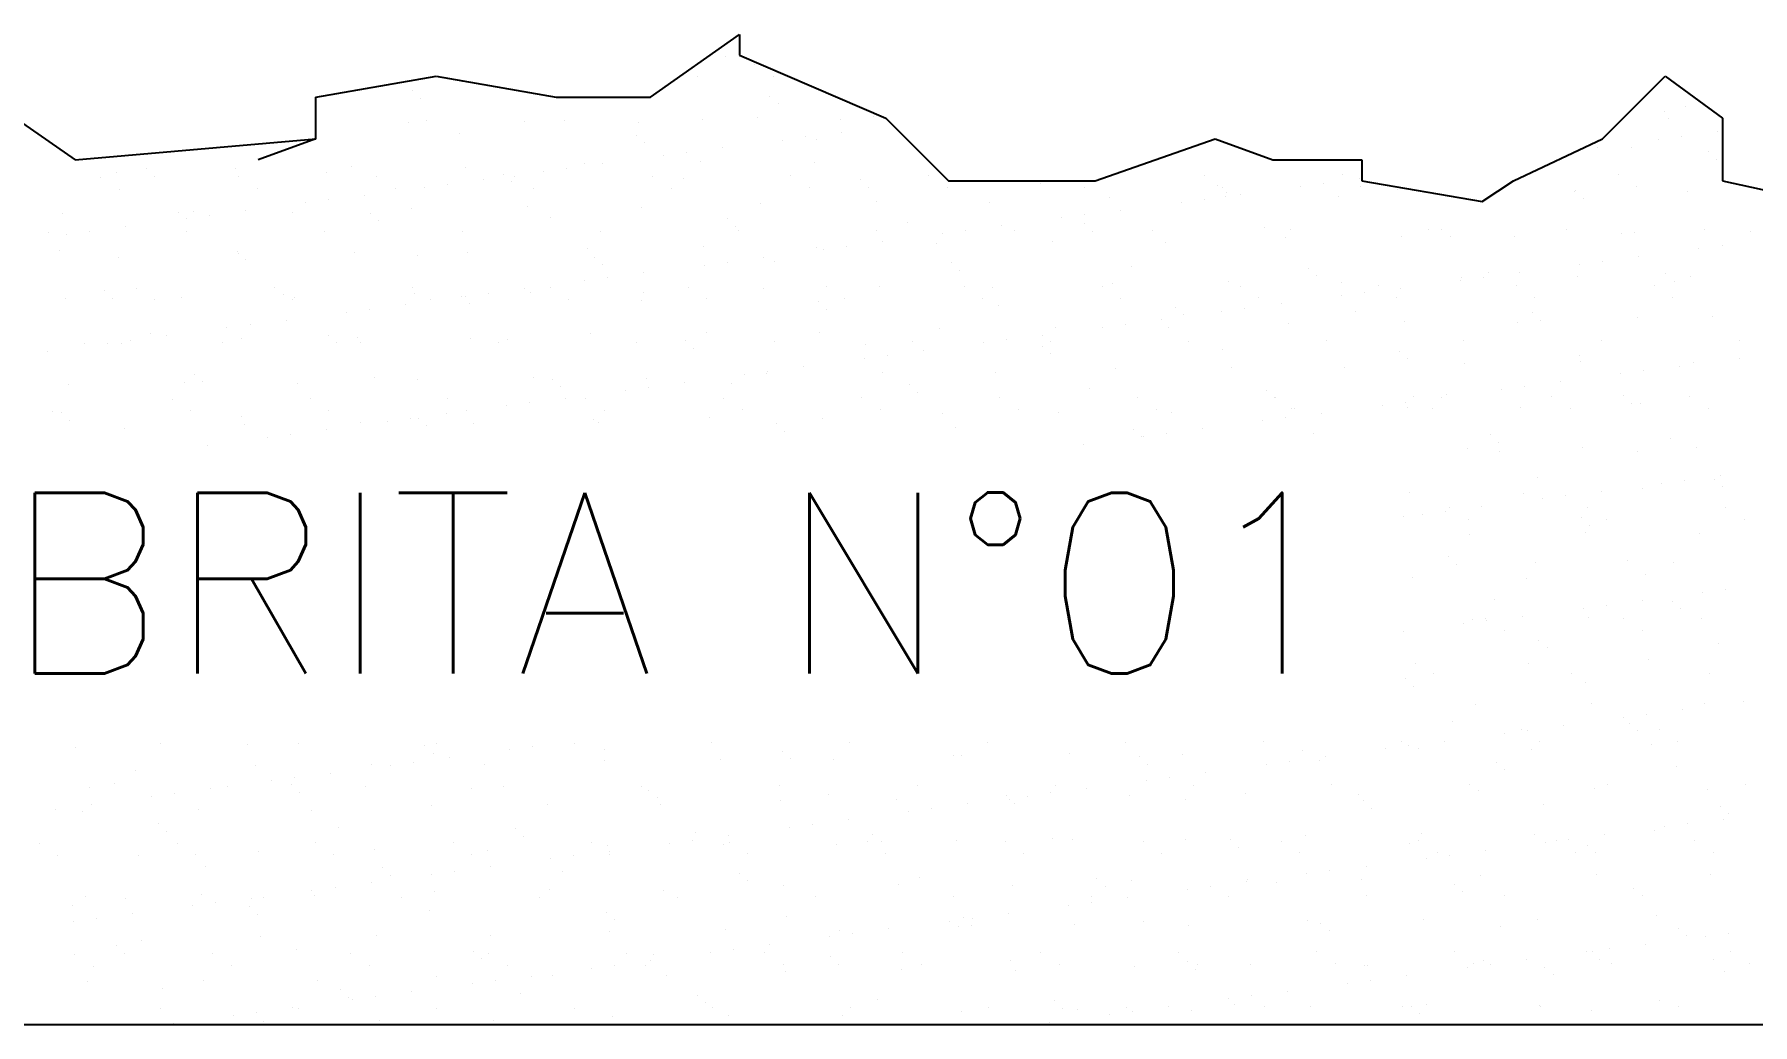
# Model space of a CAD drawing. Header units: millimetres. Extents: x 412 to 646, y 331 to 411.
# Drawn here: x 561.844 to 562.398, y 387.79 to 388.109 of the extents above; entities that cross this region are included whole.
import ezdxf
from ezdxf.enums import TextEntityAlignment as Align

# ---------------------------------------------------------------- set-up
doc = ezdxf.new("R2010")
doc.units = ezdxf.units.MM
doc.layers.add('DETALHES', color=6, linetype='Continuous')
doc.layers.add('nivel', color=4, linetype='Continuous')
doc.styles.add('ROMANS', font='romans.shx', dxfattribs={"height": 0.2})

msp = doc.modelspace()

# ---------------------------------------------------------------- linework, layer by layer
at = {"color": 0}
for p, q in [((562.067033, 388.101897), (562.067033, 388.101897)), ((562.058041, 388.095408), (562.058041, 388.095408)), ((562.076288, 388.099024), (562.076288, 388.099024)), ((561.966087, 388.090622), (561.966087, 388.090622)), ((561.982066, 388.093541), (561.982066, 388.093541)), ((562.082312, 388.095186), (562.082312, 388.095186)), ((561.96872, 388.088209), (561.96872, 388.088209)), ((562.081251, 388.088868), (562.081251, 388.088868)), ((562.083884, 388.086455), (562.083884, 388.086455)), ((562.376325, 388.0857), (562.376325, 388.0857)), ((561.96484, 388.080323), (561.96484, 388.080323)), ((561.970541, 388.081128), (561.970541, 388.081128)), ((562.002232, 388.0808), (562.002232, 388.0808)), ((562.015027, 388.081209), (562.015027, 388.081209)), ((562.038775, 388.080625), (562.038775, 388.080625)), ((562.059512, 388.08129), (562.059512, 388.08129)), ((562.077357, 388.082015), (562.077357, 388.082015)), ((562.103998, 388.081371), (562.103998, 388.081371)), ((562.114749, 388.082492), (562.114749, 388.082492)), ((562.369583, 388.084097), (562.369583, 388.084097)), ((562.370911, 388.081856), (562.370911, 388.081856)), ((561.981148, 388.076821), (561.981148, 388.076821)), ((562.038309, 388.07633), (562.038309, 388.07633)), ((562.040942, 388.073918), (562.040942, 388.073918)), ((562.085275, 388.074812), (562.085275, 388.074812)), ((562.09271, 388.07579), (562.09271, 388.07579)), ((562.096312, 388.075067), (562.096312, 388.075067)), ((562.104324, 388.077319), (562.104324, 388.077319)), ((562.367609, 388.074996), (562.367609, 388.074996)), ((562.375045, 388.075975), (562.375045, 388.075975)), ((562.386658, 388.077503), (562.386658, 388.077503)), ((562.046823, 388.069749), (562.046823, 388.069749)), ((562.054258, 388.070728), (562.054258, 388.070728)), ((562.058941, 388.067883), (562.058941, 388.067883)), ((562.065872, 388.072257), (562.065872, 388.072257)), ((562.095483, 388.067708), (562.095483, 388.067708)), ((562.348206, 388.072441), (562.348206, 388.072441)), ((562.359099, 388.072482), (562.359099, 388.072482)), ((562.383801, 388.071068), (562.383801, 388.071068)), ((562.386434, 388.068656), (562.386434, 388.068656)), ((561.865397, 388.062849), (561.865397, 388.062849)), ((561.870449, 388.064325), (561.870449, 388.064325)), ((561.880202, 388.065547), (561.880202, 388.065547)), ((561.882835, 388.063134), (561.882835, 388.063134)), ((561.909032, 388.065715), (561.909032, 388.065715)), ((561.909883, 388.062929), (561.909883, 388.062929)), ((561.938205, 388.064284), (561.938205, 388.064284)), ((561.946424, 388.066192), (561.946424, 388.066192)), ((561.954368, 388.06301), (561.954368, 388.06301)), ((561.982966, 388.066016), (561.982966, 388.066016)), ((561.995366, 388.063793), (561.995366, 388.063793)), ((561.998854, 388.063091), (561.998854, 388.063091)), ((562.008371, 388.064687), (562.008371, 388.064687)), ((562.015806, 388.065666), (562.015806, 388.065666)), ((562.021548, 388.067406), (562.021548, 388.067406)), ((562.02742, 388.067195), (562.02742, 388.067195)), ((562.043339, 388.063172), (562.043339, 388.063172)), ((562.053369, 388.06253), (562.053369, 388.06253)), ((562.087825, 388.063253), (562.087825, 388.063253)), ((562.13231, 388.063334), (562.13231, 388.063334)), ((562.221281, 388.063495), (562.221281, 388.063495)), ((562.265767, 388.063576), (562.265767, 388.063576)), ((562.271302, 388.062317), (562.271302, 388.062317)), ((562.354738, 388.063738), (562.354738, 388.063738)), ((561.871421, 388.059011), (561.871421, 388.059011)), ((561.915907, 388.059092), (561.915907, 388.059092)), ((561.950516, 388.05707), (561.950516, 388.05707)), ((561.960392, 388.059173), (561.960392, 388.059173)), ((561.969919, 388.059625), (561.969919, 388.059625)), ((561.977354, 388.060604), (561.977354, 388.060604)), ((561.988968, 388.062133), (561.988968, 388.062133)), ((561.997999, 388.06138), (561.997999, 388.06138)), ((562.004878, 388.059253), (562.004878, 388.059253)), ((562.049363, 388.059334), (562.049363, 388.059334)), ((562.093849, 388.059415), (562.093849, 388.059415)), ((562.11053, 388.062039), (562.11053, 388.062039)), ((562.113163, 388.059626), (562.113163, 388.059626)), ((562.138334, 388.059496), (562.138334, 388.059496)), ((562.168533, 388.060776), (562.168533, 388.060776)), ((562.18282, 388.059577), (562.18282, 388.059577)), ((562.225694, 388.060285), (562.225694, 388.060285)), ((562.227305, 388.059658), (562.227305, 388.059658)), ((562.228166, 388.056659), (562.228166, 388.056659)), ((562.228327, 388.057872), (562.228327, 388.057872)), ((562.23285, 388.057254), (562.23285, 388.057254)), ((562.252253, 388.059809), (562.252253, 388.059809)), ((562.259689, 388.060788), (562.259689, 388.060788)), ((562.271791, 388.059739), (562.271791, 388.059739)), ((562.283697, 388.059022), (562.283697, 388.059022)), ((562.340683, 388.05835), (562.340683, 388.05835)), ((562.340858, 388.058531), (562.340858, 388.058531)), ((562.360762, 388.0599), (562.360762, 388.0599)), ((562.377225, 388.058175), (562.377225, 388.058175)), ((561.853223, 388.051107), (561.853223, 388.051107)), ((561.890615, 388.051583), (561.890615, 388.051583)), ((561.895263, 388.051746), (561.895263, 388.051746)), ((561.912064, 388.052008), (561.912064, 388.052008)), ((561.927158, 388.051408), (561.927158, 388.051408)), ((561.931467, 388.054562), (561.931467, 388.054562)), ((561.938902, 388.055541), (561.938902, 388.055541)), ((561.952424, 388.051255), (561.952424, 388.051255)), ((561.96574, 388.052798), (561.96574, 388.052798)), ((562.003132, 388.053275), (562.003132, 388.053275)), ((562.039675, 388.0531), (562.039675, 388.0531)), ((562.078257, 388.05449), (562.078257, 388.05449)), ((562.115649, 388.054967), (562.115649, 388.054967)), ((562.152191, 388.054792), (562.152191, 388.054792)), ((562.190774, 388.056182), (562.190774, 388.056182)), ((562.194398, 388.052192), (562.194398, 388.052192)), ((562.213801, 388.054746), (562.213801, 388.054746)), ((562.221237, 388.055725), (562.221237, 388.055725)), ((562.264708, 388.056483), (562.264708, 388.056483)), ((562.343491, 388.056118), (562.343491, 388.056118)), ((561.873612, 388.046946), (561.873612, 388.046946)), ((561.893015, 388.0495), (561.893015, 388.0495)), ((561.90045, 388.050479), (561.90045, 388.050479)), ((561.955057, 388.048843), (561.955057, 388.048843)), ((562.010427, 388.049992), (562.010427, 388.049992)), ((562.067588, 388.049501), (562.067588, 388.049501)), ((562.070221, 388.047088), (562.070221, 388.047088)), ((562.115535, 388.0456), (562.115535, 388.0456)), ((562.125591, 388.048238), (562.125591, 388.048238)), ((562.144333, 388.045601), (562.144333, 388.045601)), ((562.155946, 388.04713), (562.155946, 388.04713)), ((562.16002, 388.04568), (562.16002, 388.04568)), ((562.175349, 388.049684), (562.175349, 388.049684)), ((562.182752, 388.047747), (562.182752, 388.047747)), ((562.182785, 388.050663), (562.182785, 388.050663)), ((562.204506, 388.045761), (562.204506, 388.045761)), ((562.240755, 388.046484), (562.240755, 388.046484)), ((562.248991, 388.045842), (562.248991, 388.045842)), ((562.293477, 388.045923), (562.293477, 388.045923)), ((562.297916, 388.045993), (562.297916, 388.045993)), ((562.337962, 388.046004), (562.337962, 388.046004)), ((562.382448, 388.046085), (562.382448, 388.046085)), ((561.848622, 388.045115), (561.848622, 388.045115)), ((561.854563, 388.044438), (561.854563, 388.044438)), ((561.861998, 388.045417), (561.861998, 388.045417)), ((561.893107, 388.045195), (561.893107, 388.045195)), ((561.937593, 388.045276), (561.937593, 388.045276)), ((561.982078, 388.045357), (561.982078, 388.045357)), ((562.026564, 388.045438), (562.026564, 388.045438)), ((562.059841, 388.040359), (562.059841, 388.040359)), ((562.071049, 388.045519), (562.071049, 388.045519)), ((562.096383, 388.040183), (562.096383, 388.040183)), ((562.105881, 388.040538), (562.105881, 388.040538)), ((562.117494, 388.042067), (562.117494, 388.042067)), ((562.134965, 388.041574), (562.134965, 388.041574)), ((562.136897, 388.044622), (562.136897, 388.044622)), ((562.172357, 388.04205), (562.172357, 388.04205)), ((562.185385, 388.045334), (562.185385, 388.045334)), ((562.2089, 388.041875), (562.2089, 388.041875)), ((562.247482, 388.043265), (562.247482, 388.043265)), ((562.284874, 388.043742), (562.284874, 388.043742)), ((562.300549, 388.04358), (562.300549, 388.04358)), ((562.321417, 388.043567), (562.321417, 388.043567)), ((562.355919, 388.04473), (562.355919, 388.04473)), ((562.359999, 388.044957), (562.359999, 388.044957)), ((562.388215, 388.040722), (562.388215, 388.040722)), ((562.397391, 388.045434), (562.397391, 388.045434)), ((561.85232, 388.039209), (561.85232, 388.039209)), ((561.871349, 388.0368), (561.871349, 388.0368)), ((561.909481, 388.038718), (561.909481, 388.038718)), ((561.909931, 388.03819), (561.909931, 388.03819)), ((561.912114, 388.036305), (561.912114, 388.036305)), ((561.947324, 388.038667), (561.947324, 388.038667)), ((561.967484, 388.037455), (561.967484, 388.037455)), ((561.983866, 388.038492), (561.983866, 388.038492)), ((562.022448, 388.039882), (562.022448, 388.039882)), ((562.024645, 388.036964), (562.024645, 388.036964)), ((562.027278, 388.034551), (562.027278, 388.034551)), ((562.059993, 388.034497), (562.059993, 388.034497)), ((562.067429, 388.035476), (562.067429, 388.035476)), ((562.079042, 388.037005), (562.079042, 388.037005)), ((562.082648, 388.035701), (562.082648, 388.035701)), ((562.098445, 388.03956), (562.098445, 388.03956)), ((562.139809, 388.03521), (562.139809, 388.03521)), ((562.342328, 388.034681), (562.342328, 388.034681)), ((562.349763, 388.03566), (562.349763, 388.03566)), ((562.361377, 388.037189), (562.361377, 388.037189)), ((562.38078, 388.039744), (562.38078, 388.039744)), ((562.021541, 388.029435), (562.021541, 388.029435)), ((562.028977, 388.030414), (562.028977, 388.030414)), ((562.04059, 388.031943), (562.04059, 388.031943)), ((562.142442, 388.032797), (562.142442, 388.032797)), ((562.197812, 388.033946), (562.197812, 388.033946)), ((562.229066, 388.029134), (562.229066, 388.029134)), ((562.254973, 388.033455), (562.254973, 388.033455)), ((562.257606, 388.031043), (562.257606, 388.031043)), ((562.265608, 388.028959), (562.265608, 388.028959)), ((562.303876, 388.029619), (562.303876, 388.029619)), ((562.30419, 388.030349), (562.30419, 388.030349)), ((562.311311, 388.030598), (562.311311, 388.030598)), ((562.312976, 388.032192), (562.312976, 388.032192)), ((562.322925, 388.032127), (562.322925, 388.032127)), ((562.341583, 388.030826), (562.341583, 388.030826)), ((562.370137, 388.031701), (562.370137, 388.031701)), ((562.37277, 388.029289), (562.37277, 388.029289)), ((562.378125, 388.03065), (562.378125, 388.03065)), ((561.854123, 388.023582), (561.854123, 388.023582)), ((561.866539, 388.02618), (561.866539, 388.02618)), ((561.869172, 388.023767), (561.869172, 388.023767)), ((561.876934, 388.027078), (561.876934, 388.027078)), ((561.891515, 388.024059), (561.891515, 388.024059)), ((561.92142, 388.027158), (561.92142, 388.027158)), ((561.924542, 388.024917), (561.924542, 388.024917)), ((561.928058, 388.023884), (561.928058, 388.023884)), ((561.965905, 388.027239), (561.965905, 388.027239)), ((561.96664, 388.025274), (561.96664, 388.025274)), ((561.971929, 388.023402), (561.971929, 388.023402)), ((561.981703, 388.024426), (561.981703, 388.024426)), ((561.983089, 388.024373), (561.983089, 388.024373)), ((561.990525, 388.025352), (561.990525, 388.025352)), ((562.002138, 388.02688), (562.002138, 388.02688)), ((562.004032, 388.025751), (562.004032, 388.025751)), ((562.010391, 388.02732), (562.010391, 388.02732)), ((562.016415, 388.023482), (562.016415, 388.023482)), ((562.040574, 388.025575), (562.040574, 388.025575)), ((562.054876, 388.027401), (562.054876, 388.027401)), ((562.0609, 388.023563), (562.0609, 388.023563)), ((562.079157, 388.026965), (562.079157, 388.026965)), ((562.099362, 388.027482), (562.099362, 388.027482)), ((562.105386, 388.023644), (562.105386, 388.023644)), ((562.116549, 388.027442), (562.116549, 388.027442)), ((562.143847, 388.027563), (562.143847, 388.027563)), ((562.149871, 388.023725), (562.149871, 388.023725)), ((562.153091, 388.027267), (562.153091, 388.027267)), ((562.188333, 388.027643), (562.188333, 388.027643)), ((562.191674, 388.028657), (562.191674, 388.028657)), ((562.194357, 388.023806), (562.194357, 388.023806)), ((562.232818, 388.027724), (562.232818, 388.027724)), ((562.238842, 388.023887), (562.238842, 388.023887)), ((562.265424, 388.024557), (562.265424, 388.024557)), ((562.272859, 388.025536), (562.272859, 388.025536)), ((562.277304, 388.027805), (562.277304, 388.027805)), ((562.283328, 388.023967), (562.283328, 388.023967)), ((562.284473, 388.027064), (562.284473, 388.027064)), ((562.321789, 388.027886), (562.321789, 388.027886)), ((562.327813, 388.024048), (562.327813, 388.024048)), ((562.366275, 388.027967), (562.366275, 388.027967)), ((562.372299, 388.024129), (562.372299, 388.024129)), ((561.882958, 388.02324), (561.882958, 388.02324)), ((561.927443, 388.023321), (561.927443, 388.023321)), ((561.944637, 388.01931), (561.944637, 388.01931)), ((561.952073, 388.020289), (561.952073, 388.020289)), ((561.963686, 388.021818), (561.963686, 388.021818)), ((561.984336, 388.022013), (561.984336, 388.022013)), ((562.039706, 388.023163), (562.039706, 388.023163)), ((562.096867, 388.022672), (562.096867, 388.022672)), ((562.0995, 388.020259), (562.0995, 388.020259)), ((562.15487, 388.021409), (562.15487, 388.021409)), ((562.212031, 388.020918), (562.212031, 388.020918)), ((562.214664, 388.018505), (562.214664, 388.018505)), ((562.226972, 388.019494), (562.226972, 388.019494)), ((562.234407, 388.020473), (562.234407, 388.020473)), ((562.246021, 388.022002), (562.246021, 388.022002)), ((562.270034, 388.019655), (562.270034, 388.019655)), ((562.327195, 388.019164), (562.327195, 388.019164)), ((562.385198, 388.017901), (562.385198, 388.017901)), ((561.881599, 388.012379), (561.881599, 388.012379)), ((561.906185, 388.014248), (561.906185, 388.014248)), ((561.913621, 388.015227), (561.913621, 388.015227)), ((561.925234, 388.016756), (561.925234, 388.016756)), ((562.023348, 388.012357), (562.023348, 388.012357)), ((562.06074, 388.012834), (562.06074, 388.012834)), ((562.097283, 388.012659), (562.097283, 388.012659)), ((562.135865, 388.014049), (562.135865, 388.014049)), ((562.173257, 388.014526), (562.173257, 388.014526)), ((562.18852, 388.014432), (562.18852, 388.014432)), ((562.195955, 388.015411), (562.195955, 388.015411)), ((562.207569, 388.01694), (562.207569, 388.01694)), ((562.2098, 388.014351), (562.2098, 388.014351)), ((562.248382, 388.015741), (562.248382, 388.015741)), ((562.285774, 388.016218), (562.285774, 388.016218)), ((562.322316, 388.016042), (562.322316, 388.016042)), ((562.329828, 388.016751), (562.329828, 388.016751)), ((562.360899, 388.017432), (562.360899, 388.017432)), ((561.860159, 388.009343), (561.860159, 388.009343)), ((561.867733, 388.009186), (561.867733, 388.009186)), ((561.872249, 388.009275), (561.872249, 388.009275)), ((561.875169, 388.010165), (561.875169, 388.010165)), ((561.886782, 388.011694), (561.886782, 388.011694)), ((561.904644, 388.009424), (561.904644, 388.009424)), ((561.910831, 388.010665), (561.910831, 388.010665)), ((561.93876, 388.011888), (561.93876, 388.011888)), ((561.941393, 388.009476), (561.941393, 388.009476)), ((561.948224, 388.011142), (561.948224, 388.011142)), ((561.94913, 388.009505), (561.94913, 388.009505)), ((561.984766, 388.010967), (561.984766, 388.010967)), ((561.993615, 388.009586), (561.993615, 388.009586)), ((561.996763, 388.010625), (561.996763, 388.010625)), ((562.038101, 388.009667), (562.038101, 388.009667)), ((562.053924, 388.010134), (562.053924, 388.010134)), ((562.056557, 388.007722), (562.056557, 388.007722)), ((562.082586, 388.009748), (562.082586, 388.009748)), ((562.111927, 388.008871), (562.111927, 388.008871)), ((562.127072, 388.009828), (562.127072, 388.009828)), ((562.130665, 388.006815), (562.130665, 388.006815)), ((562.150068, 388.00937), (562.150068, 388.00937)), ((562.157503, 388.010349), (562.157503, 388.010349)), ((562.169088, 388.00838), (562.169088, 388.00838)), ((562.169117, 388.011878), (562.169117, 388.011878)), ((562.171557, 388.009909), (562.171557, 388.009909)), ((562.216043, 388.00999), (562.216043, 388.00999)), ((562.227091, 388.007117), (562.227091, 388.007117)), ((562.260528, 388.010071), (562.260528, 388.010071)), ((562.305014, 388.010152), (562.305014, 388.010152)), ((562.349499, 388.010233), (562.349499, 388.010233)), ((562.393985, 388.010314), (562.393985, 388.010314)), ((561.84833, 388.006631), (561.84833, 388.006631)), ((562.092213, 388.001753), (562.092213, 388.001753)), ((562.111616, 388.004307), (562.111616, 388.004307)), ((562.119052, 388.005286), (562.119052, 388.005286)), ((562.171721, 388.005968), (562.171721, 388.005968)), ((562.229966, 388.001609), (562.229966, 388.001609)), ((562.266508, 388.001434), (562.266508, 388.001434)), ((562.284252, 388.006626), (562.284252, 388.006626)), ((562.286885, 388.004214), (562.286885, 388.004214)), ((562.30509, 388.002824), (562.30509, 388.002824)), ((562.342255, 388.005363), (562.342255, 388.005363)), ((562.342483, 388.003301), (562.342483, 388.003301)), ((562.374548, 388.001937), (562.374548, 388.001937)), ((562.379025, 388.003126), (562.379025, 388.003126)), ((562.393951, 388.004491), (562.393951, 388.004491)), ((561.855023, 387.996057), (561.855023, 387.996057)), ((561.892415, 387.996534), (561.892415, 387.996534)), ((561.895818, 387.999351), (561.895818, 387.999351)), ((561.898451, 387.996938), (561.898451, 387.996938)), ((561.928957, 387.996359), (561.928957, 387.996359)), ((561.953821, 387.998088), (561.953821, 387.998088)), ((561.96754, 387.997749), (561.96754, 387.997749)), ((562.004932, 387.998226), (562.004932, 387.998226)), ((562.010982, 387.997597), (562.010982, 387.997597)), ((562.041474, 387.998051), (562.041474, 387.998051)), ((562.053761, 387.996691), (562.053761, 387.996691)), ((562.068985, 387.996334), (562.068985, 387.996334)), ((562.073164, 387.999245), (562.073164, 387.999245)), ((562.080057, 387.999441), (562.080057, 387.999441)), ((562.0806, 388.000224), (562.0806, 388.000224)), ((562.117449, 387.999918), (562.117449, 387.999918)), ((562.126146, 387.995843), (562.126146, 387.995843)), ((562.153991, 387.999742), (562.153991, 387.999742)), ((562.192573, 388.001132), (562.192573, 388.001132)), ((562.336096, 387.996875), (562.336096, 387.996875)), ((562.355499, 387.999429), (562.355499, 387.999429)), ((562.362934, 388.000408), (562.362934, 388.000408)), ((561.888471, 387.991306), (561.888471, 387.991306)), ((561.932957, 387.991387), (561.932957, 387.991387)), ((561.977442, 387.991468), (561.977442, 387.991468)), ((562.013615, 387.995184), (562.013615, 387.995184)), ((562.015309, 387.991628), (562.015309, 387.991628)), ((562.021928, 387.991549), (562.021928, 387.991549)), ((562.034712, 387.994183), (562.034712, 387.994183)), ((562.042148, 387.995162), (562.042148, 387.995162)), ((562.066413, 387.99163), (562.066413, 387.99163)), ((562.110899, 387.991711), (562.110899, 387.991711)), ((562.128779, 387.99343), (562.128779, 387.99343)), ((562.155384, 387.991791), (562.155384, 387.991791)), ((562.184149, 387.99458), (562.184149, 387.99458)), ((562.19987, 387.991872), (562.19987, 387.991872)), ((562.24131, 387.994089), (562.24131, 387.994089)), ((562.243943, 387.991676), (562.243943, 387.991676)), ((562.244355, 387.991953), (562.244355, 387.991953)), ((562.28603, 387.990283), (562.28603, 387.990283)), ((562.288841, 387.992034), (562.288841, 387.992034)), ((562.297644, 387.991812), (562.297644, 387.991812)), ((562.299313, 387.992826), (562.299313, 387.992826)), ((562.317047, 387.994367), (562.317047, 387.994367)), ((562.324482, 387.995346), (562.324482, 387.995346)), ((562.333326, 387.992115), (562.333326, 387.992115)), ((562.356474, 387.992335), (562.356474, 387.992335)), ((562.377812, 387.992196), (562.377812, 387.992196)), ((561.850009, 387.987388), (561.850009, 387.987388)), ((561.852875, 387.986813), (561.852875, 387.986813)), ((561.894495, 387.987469), (561.894495, 387.987469)), ((561.910878, 387.98555), (561.910878, 387.98555)), ((561.93898, 387.98755), (561.93898, 387.98755)), ((561.965244, 387.985037), (561.965244, 387.985037)), ((561.968039, 387.985059), (561.968039, 387.985059)), ((561.976857, 387.986566), (561.976857, 387.986566)), ((561.983466, 387.98763), (561.983466, 387.98763)), ((561.99626, 387.989121), (561.99626, 387.989121)), ((562.003696, 387.990099), (562.003696, 387.990099)), ((562.024248, 387.984832), (562.024248, 387.984832)), ((562.027951, 387.987711), (562.027951, 387.987711)), ((562.06164, 387.985309), (562.06164, 387.985309)), ((562.072437, 387.987792), (562.072437, 387.987792)), ((562.098183, 387.985134), (562.098183, 387.985134)), ((562.116923, 387.987873), (562.116923, 387.987873)), ((562.136765, 387.986524), (562.136765, 387.986524)), ((562.161408, 387.987954), (562.161408, 387.987954)), ((562.174157, 387.987001), (562.174157, 387.987001)), ((562.205894, 387.988035), (562.205894, 387.988035)), ((562.210699, 387.986826), (562.210699, 387.986826)), ((562.247578, 387.985221), (562.247578, 387.985221)), ((562.249282, 387.988216), (562.249282, 387.988216)), ((562.250379, 387.988115), (562.250379, 387.988115)), ((562.259192, 387.98675), (562.259192, 387.98675)), ((562.278595, 387.989305), (562.278595, 387.989305)), ((562.286674, 387.988693), (562.286674, 387.988693)), ((562.294865, 387.988196), (562.294865, 387.988196)), ((562.323216, 387.988518), (562.323216, 387.988518)), ((562.33935, 387.988277), (562.33935, 387.988277)), ((562.359107, 387.989922), (562.359107, 387.989922)), ((562.361799, 387.989908), (562.361799, 387.989908)), ((562.383836, 387.988358), (562.383836, 387.988358)), ((561.855508, 387.9844), (561.855508, 387.9844)), ((561.873149, 387.981751), (561.873149, 387.981751)), ((561.911731, 387.983141), (561.911731, 387.983141)), ((561.926792, 387.979975), (561.926792, 387.979975)), ((561.938405, 387.981504), (561.938405, 387.981504)), ((561.949123, 387.983618), (561.949123, 387.983618)), ((561.957808, 387.984058), (561.957808, 387.984058)), ((561.970672, 387.982646), (561.970672, 387.982646)), ((561.985666, 387.983442), (561.985666, 387.983442)), ((562.026042, 387.983796), (562.026042, 387.983796)), ((562.083203, 387.983305), (562.083203, 387.983305)), ((562.085836, 387.980892), (562.085836, 387.980892)), ((562.141206, 387.982042), (562.141206, 387.982042)), ((562.198367, 387.981551), (562.198367, 387.981551)), ((562.201, 387.979138), (562.201, 387.979138)), ((562.201691, 387.97918), (562.201691, 387.97918)), ((562.209126, 387.980159), (562.209126, 387.980159)), ((562.22074, 387.981688), (562.22074, 387.981688)), ((562.240143, 387.984242), (562.240143, 387.984242)), ((562.25637, 387.980288), (562.25637, 387.980288)), ((562.313531, 387.979797), (562.313531, 387.979797)), ((561.899953, 387.976442), (561.899953, 387.976442)), ((561.919356, 387.978996), (561.919356, 387.978996)), ((562.182288, 387.976626), (562.182288, 387.976626)), ((562.30599, 387.975299), (562.30599, 387.975299)), ((562.316164, 387.977384), (562.316164, 387.977384)), ((562.316551, 387.974381), (562.316551, 387.974381)), ((562.343382, 387.975776), (562.343382, 387.975776)), ((562.361036, 387.974462), (562.361036, 387.974462)), ((562.371534, 387.978534), (562.371534, 387.978534)), ((562.379925, 387.975601), (562.379925, 387.975601)), ((562.328592, 387.965996), (562.328592, 387.965996)), ((562.368669, 387.964177), (562.368669, 387.964177)), ((562.376105, 387.965156), (562.376105, 387.965156)), ((562.385753, 387.965505), (562.385753, 387.965505)), ((562.387718, 387.966685), (562.387718, 387.966685)), ((562.388386, 387.963093), (562.388386, 387.963093)), ((562.287574, 387.961168), (562.287574, 387.961168)), ((562.324116, 387.960993), (562.324116, 387.960993)), ((562.330217, 387.959115), (562.330217, 387.959115)), ((562.337653, 387.960094), (562.337653, 387.960094)), ((562.349266, 387.961623), (562.349266, 387.961623)), ((562.362698, 387.962383), (562.362698, 387.962383)), ((562.285649, 387.953459), (562.285649, 387.953459)), ((562.291765, 387.954053), (562.291765, 387.954053)), ((562.299201, 387.955031), (562.299201, 387.955031)), ((562.300378, 387.956263), (562.300378, 387.956263)), ((562.306402, 387.952425), (562.306402, 387.952425)), ((562.310814, 387.95656), (562.310814, 387.95656)), ((562.34281, 387.952968), (562.34281, 387.952968)), ((562.344863, 387.956344), (562.344863, 387.956344)), ((562.350887, 387.952506), (562.350887, 387.952506)), ((562.389349, 387.956425), (562.389349, 387.956425)), ((562.395373, 387.952587), (562.395373, 387.952587)), ((562.30689, 387.947775), (562.30689, 387.947775)), ((562.344282, 387.948252), (562.344282, 387.948252)), ((562.345443, 387.950555), (562.345443, 387.950555)), ((562.380825, 387.948076), (562.380825, 387.948076)), ((562.299868, 387.94043), (562.299868, 387.94043)), ((562.302501, 387.938017), (562.302501, 387.938017)), ((562.328088, 387.93861), (562.328088, 387.93861)), ((562.357871, 387.939167), (562.357871, 387.939167)), ((562.363598, 387.934858), (562.363598, 387.934858)), ((562.372573, 387.93869), (562.372573, 387.93869)), ((562.288474, 387.933643), (562.288474, 387.933643)), ((562.325016, 387.933468), (562.325016, 387.933468)), ((562.389275, 387.929904), (562.389275, 387.929904)), ((562.314928, 387.92663), (562.314928, 387.92663)), ((562.343388, 387.923863), (562.343388, 387.923863)), ((562.350824, 387.924842), (562.350824, 387.924842)), ((562.362437, 387.926371), (562.362437, 387.926371)), ((562.372089, 387.926139), (562.372089, 387.926139)), ((562.374722, 387.923726), (562.374722, 387.923726)), ((562.38184, 387.928925), (562.38184, 387.928925)), ((562.304936, 387.9188), (562.304936, 387.9188)), ((562.30779, 387.92025), (562.30779, 387.92025)), ((562.311915, 387.920492), (562.311915, 387.920492)), ((562.312372, 387.919779), (562.312372, 387.919779)), ((562.323985, 387.921308), (562.323985, 387.921308)), ((562.345182, 387.920727), (562.345182, 387.920727)), ((562.3564, 387.920573), (562.3564, 387.920573)), ((562.381724, 387.920552), (562.381724, 387.920552)), ((562.285533, 387.916246), (562.285533, 387.916246)), ((562.317939, 387.916654), (562.317939, 387.916654)), ((562.329147, 387.913601), (562.329147, 387.913601)), ((562.362424, 387.916735), (562.362424, 387.916735)), ((562.33178, 387.911188), (562.33178, 387.911188)), ((562.364498, 387.907334), (562.364498, 387.907334)), ((562.38715, 387.912338), (562.38715, 387.912338)), ((562.289374, 387.906119), (562.289374, 387.906119)), ((562.295139, 387.902758), (562.295139, 387.902758)), ((562.325916, 387.905944), (562.325916, 387.905944)), ((562.339625, 387.902839), (562.339625, 387.902839)), ((562.38411, 387.902919), (562.38411, 387.902919)), ((562.286204, 387.901063), (562.286204, 387.901063)), ((562.288837, 387.898651), (562.288837, 387.898651)), ((562.344207, 387.8998), (562.344207, 387.8998)), ((562.30869, 387.892725), (562.30869, 387.892725)), ((562.346082, 387.893202), (562.346082, 387.893202)), ((562.375608, 387.891119), (562.375608, 387.891119)), ((562.382624, 387.893027), (562.382624, 387.893027)), ((562.395011, 387.893673), (562.395011, 387.893673)), ((562.301265, 387.887263), (562.301265, 387.887263)), ((562.337156, 387.886056), (562.337156, 387.886056)), ((562.356559, 387.888611), (562.356559, 387.888611)), ((562.358426, 387.886772), (562.358426, 387.886772)), ((562.363994, 387.88959), (562.363994, 387.88959)), ((561.88462, 387.880075), (561.88462, 387.880075)), ((561.91283, 387.879987), (561.91283, 387.879987)), ((561.929106, 387.880155), (561.929106, 387.880155)), ((561.969991, 387.879496), (561.969991, 387.879496)), ((561.973591, 387.880236), (561.973591, 387.880236)), ((562.018077, 387.880317), (562.018077, 387.880317)), ((562.062562, 387.880398), (562.062562, 387.880398)), ((562.107048, 387.880479), (562.107048, 387.880479)), ((562.151533, 387.88056), (562.151533, 387.88056)), ((562.196019, 387.880641), (562.196019, 387.880641)), ((562.240504, 387.880721), (562.240504, 387.880721)), ((562.28499, 387.880802), (562.28499, 387.880802)), ((562.28709, 387.879465), (562.28709, 387.879465)), ((562.298704, 387.880994), (562.298704, 387.880994)), ((562.318107, 387.883548), (562.318107, 387.883548)), ((562.323452, 387.884721), (562.323452, 387.884721)), ((562.325542, 387.884527), (562.325542, 387.884527)), ((562.329475, 387.880883), (562.329475, 387.880883)), ((562.361059, 387.884359), (562.361059, 387.884359)), ((562.365398, 387.879809), (562.365398, 387.879809)), ((562.367937, 387.884802), (562.367937, 387.884802)), ((562.373961, 387.880964), (562.373961, 387.880964)), ((561.85746, 387.878838), (561.85746, 387.878838)), ((561.966304, 387.874219), (561.966304, 387.874219)), ((561.972624, 387.877084), (561.972624, 387.877084)), ((561.977917, 387.875748), (561.977917, 387.875748)), ((561.99732, 387.878302), (561.99732, 387.878302)), ((562.004756, 387.879281), (562.004756, 387.879281)), ((562.027847, 387.874734), (562.027847, 387.874734)), ((562.027994, 387.878233), (562.027994, 387.878233)), ((562.06524, 387.875211), (562.06524, 387.875211)), ((562.085155, 387.877742), (562.085155, 387.877742)), ((562.087788, 387.875329), (562.087788, 387.875329)), ((562.101782, 387.875035), (562.101782, 387.875035)), ((562.140364, 387.876425), (562.140364, 387.876425)), ((562.143158, 387.876479), (562.143158, 387.876479)), ((562.177757, 387.876902), (562.177757, 387.876902)), ((562.200319, 387.875988), (562.200319, 387.875988)), ((562.214299, 387.876727), (562.214299, 387.876727)), ((562.248638, 387.874403), (562.248638, 387.874403)), ((562.252881, 387.878117), (562.252881, 387.878117)), ((562.258322, 387.874725), (562.258322, 387.874725)), ((562.260252, 387.875932), (562.260252, 387.875932)), ((562.279655, 387.878486), (562.279655, 387.878486)), ((562.290273, 387.878594), (562.290273, 387.878594)), ((562.315483, 387.874234), (562.315483, 387.874234)), ((562.326816, 387.878419), (562.326816, 387.878419)), ((561.876748, 387.871652), (561.876748, 387.871652)), ((561.915331, 387.873042), (561.915331, 387.873042)), ((561.927852, 387.869156), (561.927852, 387.869156)), ((561.939465, 387.870685), (561.939465, 387.870685)), ((561.952723, 387.873519), (561.952723, 387.873519)), ((561.958868, 387.87324), (561.958868, 387.87324)), ((561.989265, 387.873344), (561.989265, 387.873344)), ((562.202751, 387.868362), (562.202751, 387.868362)), ((562.202952, 387.873575), (562.202952, 387.873575)), ((562.210186, 387.86934), (562.210186, 387.86934)), ((562.2218, 387.870869), (562.2218, 387.870869)), ((562.241203, 387.873424), (562.241203, 387.873424)), ((562.318116, 387.871821), (562.318116, 387.871821)), ((562.373486, 387.872971), (562.373486, 387.872971)), ((561.861821, 387.866178), (561.861821, 387.866178)), ((561.869888, 387.86745), (561.869888, 387.86745)), ((561.881964, 387.863115), (561.881964, 387.863115)), ((561.8894, 387.864094), (561.8894, 387.864094)), ((561.901013, 387.865623), (561.901013, 387.865623)), ((561.906306, 387.866259), (561.906306, 387.866259)), ((561.920416, 387.868177), (561.920416, 387.868177)), ((561.927048, 387.866959), (561.927048, 387.866959)), ((561.929681, 387.864546), (561.929681, 387.864546)), ((561.950792, 387.86634), (561.950792, 387.86634)), ((561.985052, 387.865696), (561.985052, 387.865696)), ((561.995277, 387.866421), (561.995277, 387.866421)), ((562.039763, 387.866502), (562.039763, 387.866502)), ((562.042212, 387.865205), (562.042212, 387.865205)), ((562.044845, 387.862792), (562.044845, 387.862792)), ((562.084249, 387.866582), (562.084249, 387.866582)), ((562.100216, 387.863942), (562.100216, 387.863942)), ((562.128734, 387.866663), (562.128734, 387.866663)), ((562.157377, 387.863451), (562.157377, 387.863451)), ((562.164299, 387.863299), (562.164299, 387.863299)), ((562.171734, 387.864278), (562.171734, 387.864278)), ((562.17322, 387.866744), (562.17322, 387.866744)), ((562.183348, 387.865807), (562.183348, 387.865807)), ((562.197073, 387.863509), (562.197073, 387.863509)), ((562.217705, 387.866825), (562.217705, 387.866825)), ((562.234465, 387.863986), (562.234465, 387.863986)), ((562.262191, 387.866906), (562.262191, 387.866906)), ((562.271007, 387.863811), (562.271007, 387.863811)), ((562.306676, 387.866987), (562.306676, 387.866987)), ((562.30959, 387.865201), (562.30959, 387.865201)), ((562.346982, 387.865678), (562.346982, 387.865678)), ((562.351162, 387.867067), (562.351162, 387.867067)), ((562.383524, 387.865502), (562.383524, 387.865502)), ((562.395647, 387.867148), (562.395647, 387.867148)), ((561.850948, 387.859032), (561.850948, 387.859032)), ((561.859522, 387.858434), (561.859522, 387.858434)), ((561.862561, 387.860561), (561.862561, 387.860561)), ((561.896914, 387.858911), (561.896914, 387.858911)), ((561.933457, 387.858735), (561.933457, 387.858735)), ((561.972039, 387.860126), (561.972039, 387.860126)), ((562.009431, 387.860602), (562.009431, 387.860602)), ((562.045974, 387.860427), (562.045974, 387.860427)), ((562.084556, 387.861817), (562.084556, 387.861817)), ((562.121948, 387.862294), (562.121948, 387.862294)), ((562.125847, 387.858237), (562.125847, 387.858237)), ((562.133282, 387.859216), (562.133282, 387.859216)), ((562.144896, 387.860745), (562.144896, 387.860745)), ((562.15849, 387.862119), (562.15849, 387.862119)), ((562.16001, 387.861038), (562.16001, 387.861038)), ((562.21538, 387.862187), (562.21538, 387.862187)), ((562.272541, 387.861696), (562.272541, 387.861696)), ((562.275174, 387.859284), (562.275174, 387.859284)), ((562.330544, 387.860433), (562.330544, 387.860433)), ((562.387705, 387.859942), (562.387705, 387.859942)), ((562.390338, 387.85753), (562.390338, 387.85753)), ((561.884106, 387.854421), (561.884106, 387.854421)), ((561.886739, 387.852008), (561.886739, 387.852008)), ((561.942109, 387.853158), (561.942109, 387.853158)), ((561.99927, 387.852667), (561.99927, 387.852667)), ((562.087395, 387.853175), (562.087395, 387.853175)), ((562.09483, 387.854154), (562.09483, 387.854154)), ((562.106444, 387.855682), (562.106444, 387.855682)), ((562.366298, 387.852284), (562.366298, 387.852284)), ((562.369729, 387.853359), (562.369729, 387.853359)), ((562.377165, 387.854338), (562.377165, 387.854338)), ((562.388778, 387.855867), (562.388778, 387.855867)), ((561.845648, 387.84806), (561.845648, 387.84806)), ((561.890133, 387.848141), (561.890133, 387.848141)), ((561.934619, 387.848222), (561.934619, 387.848222)), ((561.979104, 387.848303), (561.979104, 387.848303)), ((562.001903, 387.850254), (562.001903, 387.850254)), ((562.02359, 387.848384), (562.02359, 387.848384)), ((562.028747, 387.847209), (562.028747, 387.847209)), ((562.048943, 387.848112), (562.048943, 387.848112)), ((562.056378, 387.849091), (562.056378, 387.849091)), ((562.057273, 387.851404), (562.057273, 387.851404)), ((562.06614, 387.847686), (562.06614, 387.847686)), ((562.067992, 387.85062), (562.067992, 387.85062)), ((562.068075, 387.848465), (562.068075, 387.848465)), ((562.102682, 387.847511), (562.102682, 387.847511)), ((562.112561, 387.848545), (562.112561, 387.848545)), ((562.114434, 387.850913), (562.114434, 387.850913)), ((562.117067, 387.8485), (562.117067, 387.8485)), ((562.141264, 387.848901), (562.141264, 387.848901)), ((562.157046, 387.848626), (562.157046, 387.848626)), ((562.172437, 387.84965), (562.172437, 387.84965)), ((562.178656, 387.849378), (562.178656, 387.849378)), ((562.201532, 387.848707), (562.201532, 387.848707)), ((562.215199, 387.849202), (562.215199, 387.849202)), ((562.229598, 387.849159), (562.229598, 387.849159)), ((562.232231, 387.846746), (562.232231, 387.846746)), ((562.246018, 387.848788), (562.246018, 387.848788)), ((562.253781, 387.850593), (562.253781, 387.850593)), ((562.287601, 387.847896), (562.287601, 387.847896)), ((562.290503, 387.848869), (562.290503, 387.848869)), ((562.291173, 387.851069), (562.291173, 387.851069)), ((562.327716, 387.850894), (562.327716, 387.850894)), ((562.331278, 387.848296), (562.331278, 387.848296)), ((562.334989, 387.84895), (562.334989, 387.84895)), ((562.338713, 387.849275), (562.338713, 387.849275)), ((562.344762, 387.847405), (562.344762, 387.847405)), ((562.350326, 387.850804), (562.350326, 387.850804)), ((562.379474, 387.84903), (562.379474, 387.84903)), ((561.851672, 387.844223), (561.851672, 387.844223)), ((561.877648, 387.844127), (561.877648, 387.844127)), ((561.896157, 387.844304), (561.896157, 387.844304)), ((561.899167, 387.84062), (561.899167, 387.84062)), ((561.91623, 387.845517), (561.91623, 387.845517)), ((561.940643, 387.844384), (561.940643, 387.844384)), ((561.953623, 387.845994), (561.953623, 387.845994)), ((561.985128, 387.844465), (561.985128, 387.844465)), ((561.990165, 387.845819), (561.990165, 387.845819)), ((562.010491, 387.84305), (562.010491, 387.84305)), ((562.017926, 387.844029), (562.017926, 387.844029)), ((562.02954, 387.845558), (562.02954, 387.845558)), ((562.029614, 387.844546), (562.029614, 387.844546)), ((562.074099, 387.844627), (562.074099, 387.844627)), ((562.118585, 387.844708), (562.118585, 387.844708)), ((562.16307, 387.844789), (562.16307, 387.844789)), ((562.207556, 387.844869), (562.207556, 387.844869)), ((562.252041, 387.84495), (562.252041, 387.84495)), ((562.273423, 387.84068), (562.273423, 387.84068)), ((562.292826, 387.843234), (562.292826, 387.843234)), ((562.296527, 387.845031), (562.296527, 387.845031)), ((562.300261, 387.844213), (562.300261, 387.844213)), ((562.311874, 387.845742), (562.311874, 387.845742)), ((562.341012, 387.845112), (562.341012, 387.845112)), ((562.347395, 387.844992), (562.347395, 387.844992)), ((562.385498, 387.845193), (562.385498, 387.845193)), ((561.952636, 387.835433), (561.952636, 387.835433)), ((561.956327, 387.840129), (561.956327, 387.840129)), ((561.95896, 387.837717), (561.95896, 387.837717)), ((561.972039, 387.837988), (561.972039, 387.837988)), ((561.979474, 387.838967), (561.979474, 387.838967)), ((561.991088, 387.840496), (561.991088, 387.840496)), ((562.014331, 387.838866), (562.014331, 387.838866)), ((562.071491, 387.838375), (562.071491, 387.838375)), ((562.074124, 387.835963), (562.074124, 387.835963)), ((562.129495, 387.837112), (562.129495, 387.837112)), ((562.186655, 387.836621), (562.186655, 387.836621)), ((562.197973, 387.835984), (562.197973, 387.835984)), ((562.234971, 387.835617), (562.234971, 387.835617)), ((562.235365, 387.836461), (562.235365, 387.836461)), ((562.244659, 387.835358), (562.244659, 387.835358)), ((562.254374, 387.838172), (562.254374, 387.838172)), ((562.261809, 387.839151), (562.261809, 387.839151)), ((562.271907, 387.836286), (562.271907, 387.836286)), ((562.310489, 387.837676), (562.310489, 387.837676)), ((562.347882, 387.838153), (562.347882, 387.838153)), ((562.384424, 387.837978), (562.384424, 387.837978)), ((561.860422, 387.830909), (561.860422, 387.830909)), ((561.873358, 387.830407), (561.873358, 387.830407)), ((561.897814, 387.831386), (561.897814, 387.831386)), ((561.914184, 387.830371), (561.914184, 387.830371)), ((561.917843, 387.830488), (561.917843, 387.830488)), ((561.933587, 387.832925), (561.933587, 387.832925)), ((561.934357, 387.831211), (561.934357, 387.831211)), ((561.941023, 387.833904), (561.941023, 387.833904)), ((561.962329, 387.830569), (561.962329, 387.830569)), ((561.972939, 387.832601), (561.972939, 387.832601)), ((562.006814, 387.83065), (562.006814, 387.83065)), ((562.010331, 387.833078), (562.010331, 387.833078)), ((562.046873, 387.832903), (562.046873, 387.832903)), ((562.0513, 387.83073), (562.0513, 387.83073)), ((562.085456, 387.834293), (562.085456, 387.834293)), ((562.095785, 387.830811), (562.095785, 387.830811)), ((562.122848, 387.83477), (562.122848, 387.83477)), ((562.140271, 387.830892), (562.140271, 387.830892)), ((562.15939, 387.834594), (562.15939, 387.834594)), ((562.184757, 387.830973), (562.184757, 387.830973)), ((562.189288, 387.834209), (562.189288, 387.834209)), ((562.196519, 387.830555), (562.196519, 387.830555)), ((562.215922, 387.833109), (562.215922, 387.833109)), ((562.223357, 387.834088), (562.223357, 387.834088)), ((562.229242, 387.831054), (562.229242, 387.831054)), ((562.273728, 387.831135), (562.273728, 387.831135)), ((562.301819, 387.834867), (562.301819, 387.834867)), ((562.304452, 387.832455), (562.304452, 387.832455)), ((562.318213, 387.831216), (562.318213, 387.831216)), ((562.359823, 387.833604), (562.359823, 387.833604)), ((562.362699, 387.831296), (562.362699, 387.831296)), ((561.856224, 387.828083), (561.856224, 387.828083)), ((561.875732, 387.825309), (561.875732, 387.825309)), ((561.895135, 387.827863), (561.895135, 387.827863)), ((561.902571, 387.828842), (561.902571, 387.828842)), ((561.913385, 387.827592), (561.913385, 387.827592)), ((561.916018, 387.825179), (561.916018, 387.825179)), ((561.971388, 387.826329), (561.971388, 387.826329)), ((562.028549, 387.825838), (562.028549, 387.825838)), ((562.086552, 387.824575), (562.086552, 387.824575)), ((562.143713, 387.824084), (562.143713, 387.824084)), ((562.146453, 387.823964), (562.146453, 387.823964)), ((562.158067, 387.825493), (562.158067, 387.825493)), ((562.17747, 387.828047), (562.17747, 387.828047)), ((562.184905, 387.829026), (562.184905, 387.829026)), ((562.367198, 387.82476), (562.367198, 387.82476)), ((561.856683, 387.822801), (561.856683, 387.822801)), ((561.864119, 387.82378), (561.864119, 387.82378)), ((561.954523, 387.81847), (561.954523, 387.81847)), ((562.029647, 387.819684), (562.029647, 387.819684)), ((562.031182, 387.823425), (562.031182, 387.823425)), ((562.067039, 387.820161), (562.067039, 387.820161)), ((562.103582, 387.819986), (562.103582, 387.819986)), ((562.108001, 387.818901), (562.108001, 387.818901)), ((562.119615, 387.82043), (562.119615, 387.82043)), ((562.139018, 387.822985), (562.139018, 387.822985)), ((562.142164, 387.821376), (562.142164, 387.821376)), ((562.146346, 387.821671), (562.146346, 387.821671)), ((562.179556, 387.821853), (562.179556, 387.821853)), ((562.201716, 387.822821), (562.201716, 387.822821)), ((562.216099, 387.821678), (562.216099, 387.821678)), ((562.254681, 387.823068), (562.254681, 387.823068)), ((562.258877, 387.82233), (562.258877, 387.82233)), ((562.26151, 387.819917), (562.26151, 387.819917)), ((562.292073, 387.823545), (562.292073, 387.823545)), ((562.31688, 387.821067), (562.31688, 387.821067)), ((562.328615, 387.82337), (562.328615, 387.82337)), ((562.374041, 387.820576), (562.374041, 387.820576)), ((562.390336, 387.819085), (562.390336, 387.819085)), ((561.870442, 387.815054), (561.870442, 387.815054)), ((561.878548, 387.816603), (561.878548, 387.816603)), ((561.91713, 387.817993), (561.91713, 387.817993)), ((561.928446, 387.813791), (561.928446, 387.813791)), ((561.985606, 387.8133), (561.985606, 387.8133)), ((561.991065, 387.818294), (561.991065, 387.818294)), ((562.062114, 387.81286), (562.062114, 387.81286)), ((562.069549, 387.813839), (562.069549, 387.813839)), ((562.081163, 387.815368), (562.081163, 387.815368)), ((562.100566, 387.817923), (562.100566, 387.817923)), ((562.168583, 387.812855), (562.168583, 387.812855)), ((562.213069, 387.812936), (562.213069, 387.812936)), ((562.257554, 387.813017), (562.257554, 387.813017)), ((562.30204, 387.813098), (562.30204, 387.813098)), ((562.344448, 387.813044), (562.344448, 387.813044)), ((562.346526, 387.813178), (562.346526, 387.813178)), ((562.351884, 387.814023), (562.351884, 387.814023)), ((562.363497, 387.815552), (562.363497, 387.815552)), ((562.376674, 387.818163), (562.376674, 387.818163)), ((562.3829, 387.818107), (562.3829, 387.818107)), ((562.391011, 387.813259), (562.391011, 387.813259)), ((561.857185, 387.812289), (561.857185, 387.812289)), ((561.863209, 387.808452), (561.863209, 387.808452)), ((561.873075, 387.812642), (561.873075, 387.812642)), ((561.90167, 387.81237), (561.90167, 387.81237)), ((561.907694, 387.808532), (561.907694, 387.808532)), ((561.946156, 387.812451), (561.946156, 387.812451)), ((561.95218, 387.808613), (561.95218, 387.808613)), ((561.988239, 387.810887), (561.988239, 387.810887)), ((561.990641, 387.812532), (561.990641, 387.812532)), ((561.996665, 387.808694), (561.996665, 387.808694)), ((562.023662, 387.807798), (562.023662, 387.807798)), ((562.031097, 387.808777), (562.031097, 387.808777)), ((562.035127, 387.812613), (562.035127, 387.812613)), ((562.041151, 387.808775), (562.041151, 387.808775)), ((562.042711, 387.810306), (562.042711, 387.810306)), ((562.04361, 387.812037), (562.04361, 387.812037)), ((562.079612, 387.812693), (562.079612, 387.812693)), ((562.085636, 387.808856), (562.085636, 387.808856)), ((562.10077, 387.811546), (562.10077, 387.811546)), ((562.103403, 387.809133), (562.103403, 387.809133)), ((562.124098, 387.812774), (562.124098, 387.812774)), ((562.130122, 387.808937), (562.130122, 387.808937)), ((562.158774, 387.810283), (562.158774, 387.810283)), ((562.174607, 387.809017), (562.174607, 387.809017)), ((562.198872, 387.80846), (562.198872, 387.80846)), ((562.215934, 387.809792), (562.215934, 387.809792)), ((562.218567, 387.807379), (562.218567, 387.807379)), ((562.219093, 387.809098), (562.219093, 387.809098)), ((562.236265, 387.808937), (562.236265, 387.808937)), ((562.263578, 387.809179), (562.263578, 387.809179)), ((562.272807, 387.808761), (562.272807, 387.808761)), ((562.273938, 387.808529), (562.273938, 387.808529)), ((562.305996, 387.807982), (562.305996, 387.807982)), ((562.308064, 387.80926), (562.308064, 387.80926)), ((562.311389, 387.810151), (562.311389, 387.810151)), ((562.313432, 387.808961), (562.313432, 387.808961)), ((562.325045, 387.81049), (562.325045, 387.81049)), ((562.331098, 387.808038), (562.331098, 387.808038)), ((562.348782, 387.810628), (562.348782, 387.810628)), ((562.352549, 387.809341), (562.352549, 387.809341)), ((562.385324, 387.810453), (562.385324, 387.810453)), ((562.397035, 387.809422), (562.397035, 387.809422)), ((561.861322, 387.803384), (561.861322, 387.803384)), ((561.898714, 387.803861), (561.898714, 387.803861)), ((561.935256, 387.803686), (561.935256, 387.803686)), ((561.973839, 387.805076), (561.973839, 387.805076)), ((561.98521, 387.802736), (561.98521, 387.802736)), ((561.992645, 387.803715), (561.992645, 387.803715)), ((562.004259, 387.805244), (562.004259, 387.805244)), ((562.011231, 387.805553), (562.011231, 387.805553)), ((562.047773, 387.805378), (562.047773, 387.805378)), ((562.086356, 387.806768), (562.086356, 387.806768)), ((562.123748, 387.807245), (562.123748, 387.807245)), ((562.16029, 387.80707), (562.16029, 387.80707)), ((562.267544, 387.80292), (562.267544, 387.80292)), ((562.27498, 387.803899), (562.27498, 387.803899)), ((562.286593, 387.805428), (562.286593, 387.805428)), ((562.333731, 387.805625), (562.333731, 387.805625)), ((562.389102, 387.806775), (562.389102, 387.806775)), ((561.885503, 387.801254), (561.885503, 387.801254)), ((561.942664, 387.800763), (561.942664, 387.800763)), ((561.945297, 387.79835), (561.945297, 387.79835)), ((561.946758, 387.797673), (561.946758, 387.797673)), ((561.954193, 387.798652), (561.954193, 387.798652)), ((561.965807, 387.800181), (561.965807, 387.800181)), ((562.000667, 387.7995), (562.000667, 387.7995)), ((562.057828, 387.799009), (562.057828, 387.799009)), ((562.060461, 387.796596), (562.060461, 387.796596)), ((562.115831, 387.797745), (562.115831, 387.797745)), ((562.172992, 387.797254), (562.172992, 387.797254)), ((562.229092, 387.797857), (562.229092, 387.797857)), ((562.236528, 387.798836), (562.236528, 387.798836)), ((562.248141, 387.800365), (562.248141, 387.800365)), ((562.368098, 387.797235), (562.368098, 387.797235)), ((561.884895, 387.794636), (561.884895, 387.794636)), ((561.908306, 387.792611), (561.908306, 387.792611)), ((561.915741, 387.79359), (561.915741, 387.79359)), ((561.927355, 387.795119), (561.927355, 387.795119)), ((561.92938, 387.794717), (561.92938, 387.794717)), ((561.955422, 387.790945), (561.955422, 387.790945)), ((561.973866, 387.794798), (561.973866, 387.794798)), ((561.991965, 387.79077), (561.991965, 387.79077)), ((562.018351, 387.794879), (562.018351, 387.794879)), ((562.030547, 387.79216), (562.030547, 387.79216)), ((562.062837, 387.794959), (562.062837, 387.794959)), ((562.067939, 387.792637), (562.067939, 387.792637)), ((562.104482, 387.792461), (562.104482, 387.792461)), ((562.107322, 387.79504), (562.107322, 387.79504)), ((562.143064, 387.793851), (562.143064, 387.793851)), ((562.151808, 387.795121), (562.151808, 387.795121)), ((562.175625, 387.794842), (562.175625, 387.794842)), ((562.180456, 387.794328), (562.180456, 387.794328)), ((562.19064, 387.792795), (562.19064, 387.792795)), ((562.196294, 387.795202), (562.196294, 387.795202)), ((562.198076, 387.793774), (562.198076, 387.793774)), ((562.209689, 387.795303), (562.209689, 387.795303)), ((562.216998, 387.794153), (562.216998, 387.794153)), ((562.230995, 387.795991), (562.230995, 387.795991)), ((562.240779, 387.795283), (562.240779, 387.795283)), ((562.255581, 387.795543), (562.255581, 387.795543)), ((562.285265, 387.795364), (562.285265, 387.795364)), ((562.288156, 387.7955), (562.288156, 387.7955)), ((562.290789, 387.793088), (562.290789, 387.793088)), ((562.292973, 387.79602), (562.292973, 387.79602)), ((562.329515, 387.795845), (562.329515, 387.795845)), ((562.32975, 387.795444), (562.32975, 387.795444)), ((562.346159, 387.794237), (562.346159, 387.794237)), ((562.374236, 387.795525), (562.374236, 387.795525)), ((561.888903, 387.790057), (561.888903, 387.790057)), ((561.91803, 387.790468), (561.91803, 387.790468)), ((562.171237, 387.790241), (562.171237, 387.790241))]:
    msp.add_line(p, q, dxfattribs=at)
at = {"layer": 'DETALHES', "color": 2}
for p, q in [((562.042722, 388.088656), (562.071388, 388.108884)), ((562.071388, 388.108884), (562.071388, 388.102141)), ((562.071388, 388.102141), (562.118603, 388.081914)), ((561.818454, 388.095399), (561.857237, 388.068429)), ((561.934804, 388.088656), (561.973587, 388.095399)), ((561.973587, 388.095399), (562.01237, 388.088656)), ((562.349616, 388.075172), (562.369851, 388.095399)), ((562.369851, 388.095399), (562.388399, 388.081914)), ((561.934804, 388.075172), (561.934804, 388.088656)), ((562.01237, 388.088656), (562.042722, 388.088656)), ((562.118603, 388.081914), (562.138837, 388.061687)), ((562.388399, 388.081914), (562.388399, 388.061687)), ((561.857237, 388.068429), (561.934804, 388.075172)), ((561.934804, 388.075172), (561.916255, 388.068429)), ((561.934804, 388.075172), (561.934804, 388.075172)), ((562.186052, 388.061687), (562.224835, 388.075172)), ((562.224835, 388.075172), (562.243383, 388.068429)), ((562.32095, 388.061687), (562.349616, 388.075172)), ((562.243383, 388.068429), (562.272049, 388.068429)), ((562.138837, 388.061687), (562.186052, 388.061687)), ((562.272049, 388.061687), (562.310833, 388.054945)), ((562.310833, 388.054945), (562.32095, 388.061687)), ((562.388399, 388.061687), (562.418751, 388.054945)), ((561.385472, 387.789582), (562.813972, 387.789582))]:
    msp.add_line(p, q, dxfattribs=at)
at = {"layer": 'DETALHES', "color": 1}
msp.add_line((562.272049, 388.068429), (562.272049, 388.061687), dxfattribs=at)

# ---------------------------------------------------------------- texts
at = {"layer": 'nivel', "color": 3, "style": 'ROMANS'}
msp.add_text('BRITA N%%D01', height=0.0582828, dxfattribs=at).set_placement((562.05151, 387.932005), align=Align.MIDDLE)

doc.saveas('drawing.dxf')
